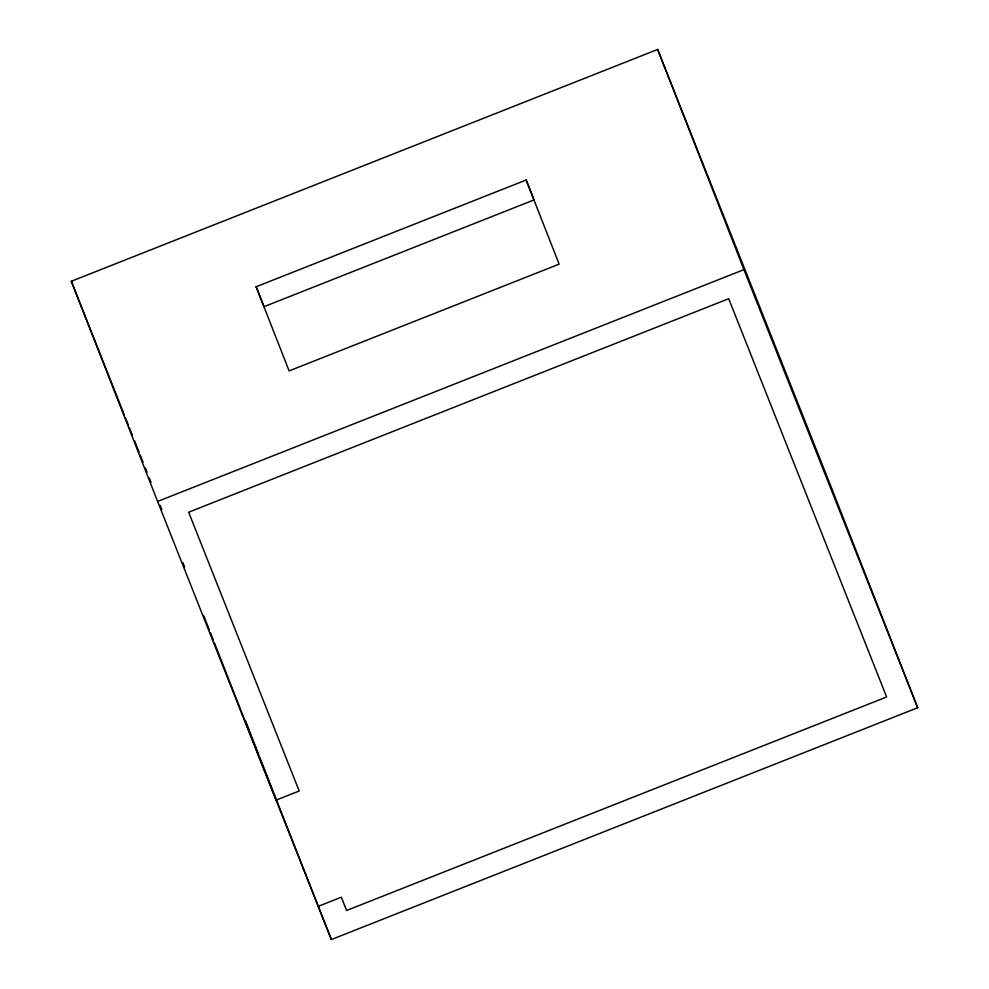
<?xml version="1.0" encoding="UTF-8"?>
<svg xmlns="http://www.w3.org/2000/svg" width="989" height="989" viewBox="0 0 989 989"><rect width="100%" height="100%" fill="white"/><g stroke="black" fill="none" stroke-linecap="round" stroke-linejoin="round"><path stroke-width="1.48" d="M71.319 281.272L657.648 49.45L831.39 487.552L917.681 707.728L331.352 939.55L157.61 501.448L71.319 281.272L124.28 414.824M256.126 286.761L526.148 179.998L534.048 199.914L264.026 306.677L256.126 286.761L289.109 370.9L559.131 264.15L526.148 179.998M157.61 501.448L743.938 269.638L657.648 49.45M318.186 906.357L341.329 897.208L346.595 910.486L886.639 696.973L728.695 298.703L188.652 512.215L299.21 791.002L276.067 800.15L214.428 642.875M743.938 269.638L917.681 707.728M125.418 417.692L128.273 424.874M129.411 427.743L132.254 434.925M134.529 440.674L139.09 452.158M140.228 455.027L143.071 462.209M145.358 467.958L147.064 472.26M149.339 478.008L151.045 482.323M160.156 505.292L161.875 509.607M182.94 562.741L184.646 567.043M245.346 720.486L248.981 729.375M249.265 730.5L258.797 754.805M259.909 757.661L331.352 939.55M203.783 615.714L209.384 630.018M210.509 632.873L213.315 640.019"/></g></svg>
